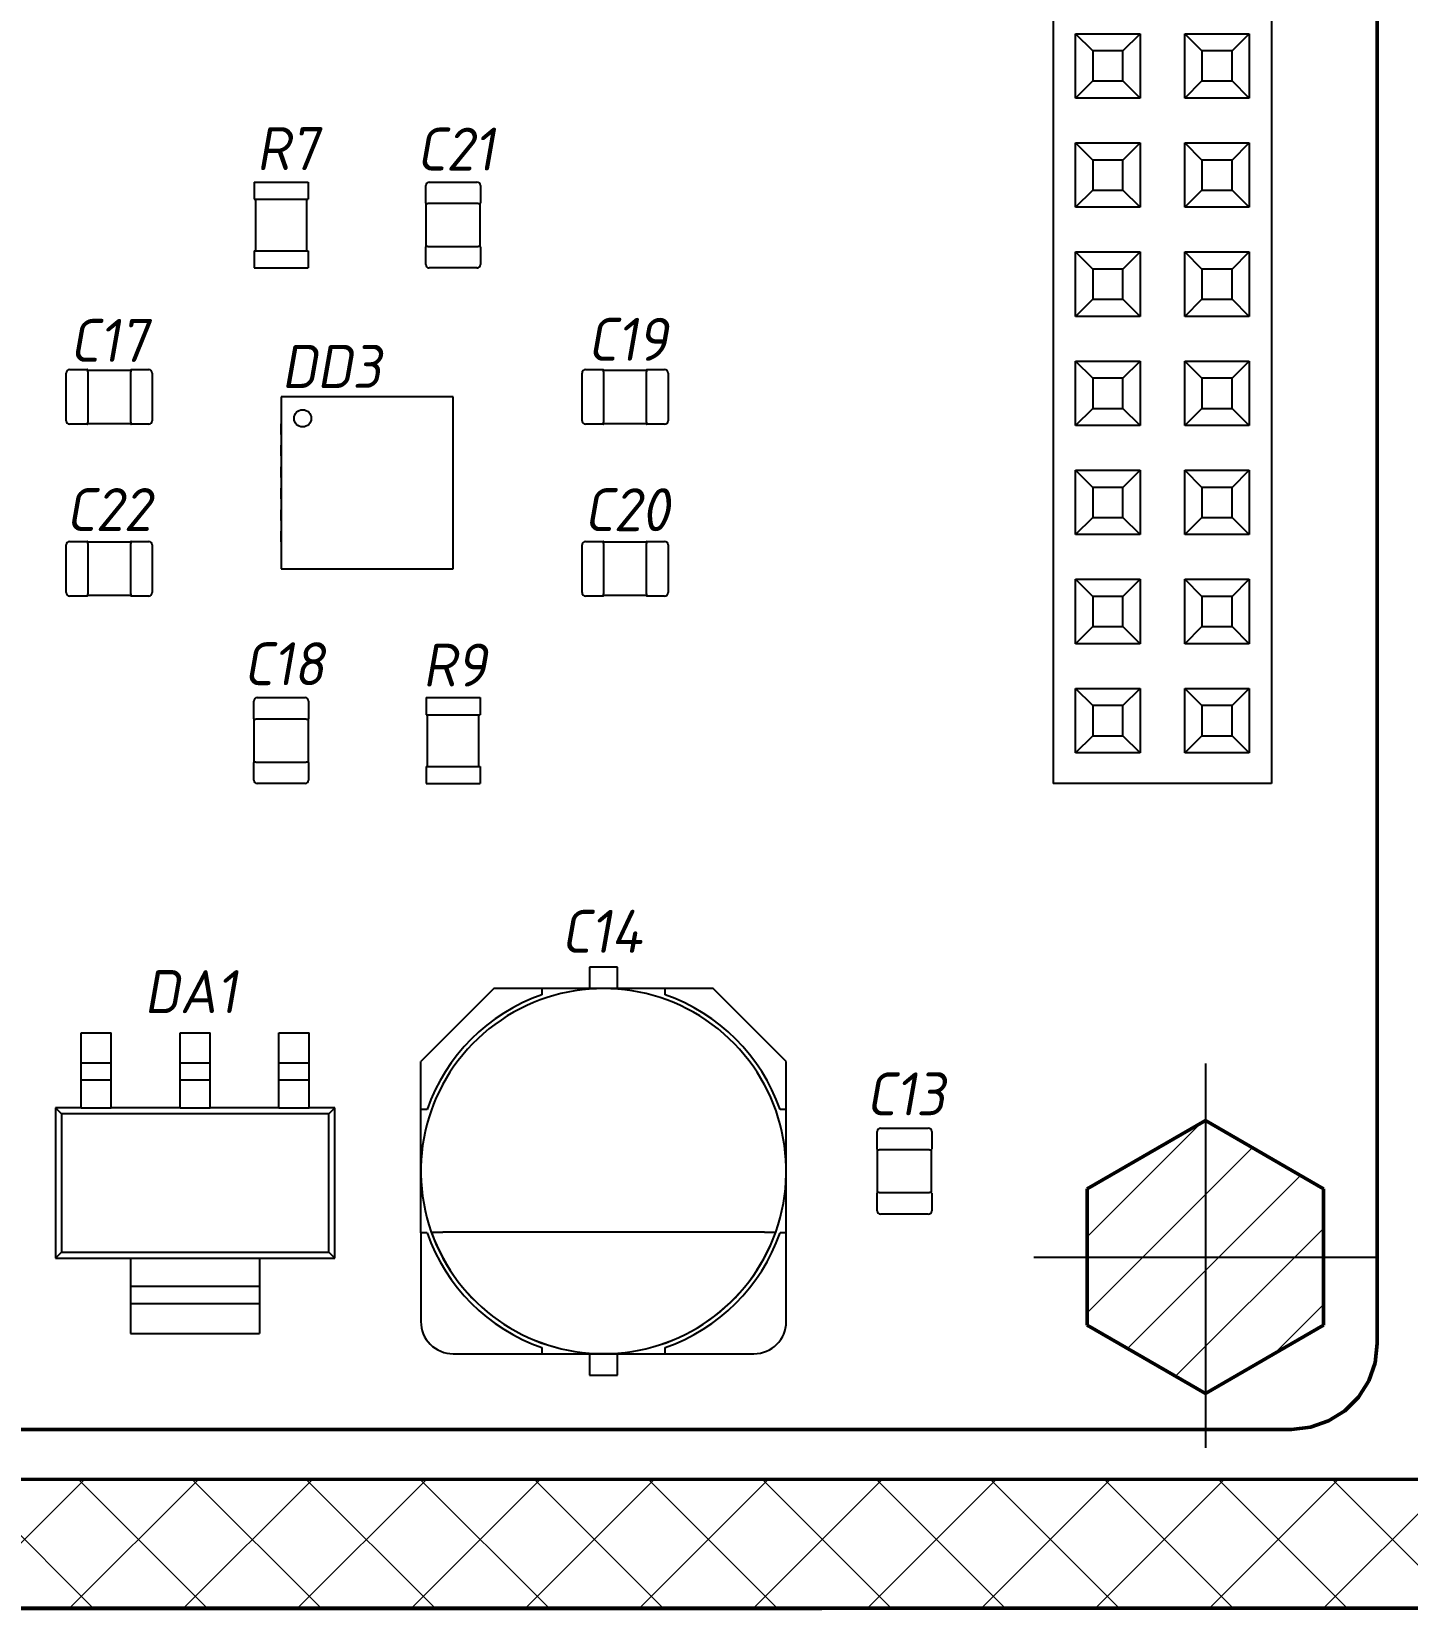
# Model space of a CAD drawing. Header units: inches. Extents: x -14 to 5184, y -66 to 1689.
# Drawn here: x 2404.49 to 2436.5, y 1406.09 to 1442.8 of the extents above; entities that cross this region are included whole.
import ezdxf

# ---------------------------------------------------------------- set-up
doc = ezdxf.new("R2010")
doc.units = ezdxf.units.IN
doc.header["$MEASUREMENT"] = 0
for name, color, linetype, lineweight in [('Видимые тонкие (ГОСТ)', 7, 'Continuous', 25), ('Видимый контур (ГОСТ)', 7, 'Continuous', 50), ('Маркер центра (ГОСТ)', 7, 'Continuous', 25), ('Штриховка (ГОСТ)', 7, 'Continuous', 18)]:
    doc.layers.add(name, color=color, linetype=linetype, lineweight=lineweight)
doc.styles.add('Standart2', font='gost_b.ttf', dxfattribs={"oblique": 10, "height": 2})

msp = doc.modelspace()

# ---------------------------------------------------------------- hatches: boundary and pattern name
at = {"layer": 'Штриховка (ГОСТ)'}
h = msp.add_hatch(dxfattribs=at)
h.set_pattern_fill('ANSI37', color=256, scale=15, style=0)
h.set_pattern_definition([(45, (-1048.1199, 909.1897), (-1.3258252, 1.3258252), []), (135, (-1048.1199, 909.1897), (-1.3258252, -1.3258252), [])])
edge = h.paths.add_edge_path()
edge.add_ellipse((2344.2502, 1411.0967), major_axis=(-5, -0.0003), ratio=1, start_angle=0, end_angle=90)
edge.add_line((2344.2504, 1406.0967), (2464.2504, 1406.1028))
edge.add_ellipse((2464.2502, 1411.1028), major_axis=(0.0003, -5), ratio=1, start_angle=0, end_angle=90)
edge.add_line((2469.2502, 1411.103), (2469.2469, 1475.103))
edge.add_ellipse((2464.2469, 1475.1028), major_axis=(5, 0.0003), ratio=1, start_angle=0, end_angle=90)
edge.add_line((2464.2467, 1480.1028), (2344.2467, 1480.0967))
edge.add_ellipse((2344.2469, 1475.0967), major_axis=(-0.0003, 5), ratio=1, start_angle=0, end_angle=90)
edge.add_line((2339.2469, 1475.0965), (2339.2502, 1411.0965))
edge = h.paths.add_edge_path(flags=0)
edge.add_ellipse((2462.25, 1414.1027), major_axis=(-0.0002, 3.5), ratio=1, start_angle=0, end_angle=360)
edge = h.paths.add_edge_path(flags=0)
edge.add_ellipse((2462.2471, 1472.1027), major_axis=(-0.0002, 3.5), ratio=1, start_angle=0, end_angle=360)
edge = h.paths.add_edge_path(flags=0)
edge.add_ellipse((2346.2471, 1472.0968), major_axis=(-0.0002, 3.5), ratio=1, start_angle=0, end_angle=360)
edge = h.paths.add_edge_path(flags=0)
edge.add_ellipse((2346.25, 1414.0968), major_axis=(-0.0002, 3.5), ratio=1, start_angle=0, end_angle=360)
edge = h.paths.add_edge_path(flags=0)
edge.add_ellipse((2459.2472, 1469.1025), major_axis=(-2, -0.0001), ratio=1, start_angle=0, end_angle=90)
edge.add_line((2459.2473, 1467.1025), (2466.2473, 1467.1029))
edge.add_line((2466.2473, 1467.1029), (2466.2497, 1419.1029))
edge.add_line((2466.2497, 1419.1029), (2459.2497, 1419.1025))
edge.add_ellipse((2459.2498, 1417.1025), major_axis=(-0.0001, 2), ratio=1, start_angle=0, end_angle=90)
edge.add_line((2457.2498, 1417.1024), (2457.2503, 1409.1024))
edge.add_line((2457.2503, 1409.1024), (2351.2503, 1409.0971))
edge.add_line((2351.2503, 1409.0971), (2351.2498, 1417.0971))
edge.add_ellipse((2349.2498, 1417.097), major_axis=(2, 0.0001), ratio=1, start_angle=0, end_angle=90)
edge.add_line((2349.2497, 1419.097), (2342.2497, 1419.0966))
edge.add_line((2342.2497, 1419.0966), (2342.2473, 1467.0966))
edge.add_line((2342.2473, 1467.0966), (2349.2473, 1467.097))
edge.add_ellipse((2349.2472, 1469.097), major_axis=(0.0001, -2), ratio=1, start_angle=0, end_angle=90)
edge.add_line((2351.2472, 1469.0971), (2351.2468, 1477.0971))
edge.add_line((2351.2468, 1477.0971), (2457.2468, 1477.1024))
edge.add_line((2457.2468, 1477.1024), (2457.2472, 1469.1024))
h = msp.add_hatch(dxfattribs=at)
h.set_pattern_fill('ANSI31', color=256, scale=10, style=0)
h.set_pattern_definition([(45, (-1048.1199, 909.1897), (-0.88388348, 0.88388348), [])])
h.paths.add_polyline_path([(2431.8009, 1417.449), (2434.5509, 1415.8613), (2434.5509, 1412.6859), (2431.8009, 1411.0982), (2429.0509, 1412.6859), (2429.0509, 1415.8613)])

# ---------------------------------------------------------------- linework, layer by layer
at = {"layer": 'Видимые тонкие (ГОСТ)', "transparency": 33554687}
for p, q in [((2428.261, 1461.2987), (2428.261, 1425.2996)), ((2433.341, 1461.2987), (2433.341, 1425.2996)), ((2428.781, 1442.7487), (2430.281, 1442.7487)), ((2428.781, 1441.2487), (2428.781, 1442.7487)), ((2429.181, 1442.3487), (2428.781, 1442.7487)), ((2428.781, 1441.2487), (2428.781, 1442.7487)), ((2428.781, 1442.7487), (2430.281, 1442.7487)), ((2429.181, 1442.3487), (2428.781, 1442.7487)), ((2429.881, 1442.3487), (2430.281, 1442.7487)), ((2429.881, 1442.3487), (2430.281, 1442.7487)), ((2430.281, 1442.7487), (2430.281, 1441.2487)), ((2430.281, 1442.7487), (2430.281, 1441.2487)), ((2431.321, 1442.7487), (2432.821, 1442.7487)), ((2431.321, 1441.2487), (2431.321, 1442.7487)), ((2431.721, 1442.3487), (2431.321, 1442.7487)), ((2431.321, 1442.7487), (2432.821, 1442.7487)), ((2431.321, 1441.2487), (2431.321, 1442.7487)), ((2431.721, 1442.3487), (2431.321, 1442.7487)), ((2432.421, 1442.3487), (2432.821, 1442.7487)), ((2432.421, 1442.3487), (2432.821, 1442.7487)), ((2432.821, 1442.7487), (2432.821, 1441.2487)), ((2432.821, 1442.7487), (2432.821, 1441.2487)), ((2429.181, 1442.3487), (2429.181, 1441.6487)), ((2429.881, 1442.3487), (2429.181, 1442.3487)), ((2429.181, 1442.3487), (2429.181, 1441.6487)), ((2429.881, 1442.3487), (2429.181, 1442.3487)), ((2429.881, 1441.6487), (2429.881, 1442.3487)), ((2429.881, 1441.6487), (2429.881, 1442.3487)), ((2431.721, 1442.3487), (2431.721, 1441.6487)), ((2432.421, 1442.3487), (2431.721, 1442.3487)), ((2431.721, 1442.3487), (2431.721, 1441.6487)), ((2432.421, 1442.3487), (2431.721, 1442.3487)), ((2432.421, 1441.6487), (2432.421, 1442.3487)), ((2432.421, 1441.6487), (2432.421, 1442.3487)), ((2428.781, 1441.2487), (2429.181, 1441.6487)), ((2428.781, 1441.2487), (2429.181, 1441.6487)), ((2429.181, 1441.6487), (2429.881, 1441.6487)), ((2429.181, 1441.6487), (2429.881, 1441.6487)), ((2430.281, 1441.2487), (2429.881, 1441.6487)), ((2430.281, 1441.2487), (2429.881, 1441.6487)), ((2431.321, 1441.2487), (2431.721, 1441.6487)), ((2431.321, 1441.2487), (2431.721, 1441.6487)), ((2431.721, 1441.6487), (2432.421, 1441.6487)), ((2431.721, 1441.6487), (2432.421, 1441.6487)), ((2432.821, 1441.2487), (2432.421, 1441.6487)), ((2432.821, 1441.2487), (2432.421, 1441.6487)), ((2430.281, 1441.2487), (2428.781, 1441.2487)), ((2430.281, 1441.2487), (2428.781, 1441.2487)), ((2432.821, 1441.2487), (2431.321, 1441.2487)), ((2432.821, 1441.2487), (2431.321, 1441.2487)), ((2428.781, 1440.2087), (2430.281, 1440.2087)), ((2428.781, 1438.7087), (2428.781, 1440.2087)), ((2429.181, 1439.8087), (2428.781, 1440.2087)), ((2428.781, 1438.7087), (2428.781, 1440.2087)), ((2428.781, 1440.2087), (2430.281, 1440.2087)), ((2429.181, 1439.8087), (2428.781, 1440.2087)), ((2429.881, 1439.8087), (2430.281, 1440.2087)), ((2429.881, 1439.8087), (2430.281, 1440.2087)), ((2430.281, 1440.2087), (2430.281, 1438.7087)), ((2430.281, 1440.2087), (2430.281, 1438.7087)), ((2431.321, 1440.2087), (2432.821, 1440.2087)), ((2431.321, 1438.7087), (2431.321, 1440.2087)), ((2431.721, 1439.8087), (2431.321, 1440.2087)), ((2431.321, 1440.2087), (2432.821, 1440.2087)), ((2431.321, 1438.7087), (2431.321, 1440.2087)), ((2431.721, 1439.8087), (2431.321, 1440.2087)), ((2432.421, 1439.8087), (2432.821, 1440.2087)), ((2432.421, 1439.8087), (2432.821, 1440.2087)), ((2432.821, 1440.2087), (2432.821, 1438.7087)), ((2432.821, 1440.2087), (2432.821, 1438.7087)), ((2429.181, 1439.8087), (2429.181, 1439.1087)), ((2429.881, 1439.8087), (2429.181, 1439.8087)), ((2429.181, 1439.8087), (2429.181, 1439.1087)), ((2429.881, 1439.8087), (2429.181, 1439.8087)), ((2429.881, 1439.1087), (2429.881, 1439.8087)), ((2429.881, 1439.1087), (2429.881, 1439.8087)), ((2431.721, 1439.8087), (2431.721, 1439.1087)), ((2432.421, 1439.8087), (2431.721, 1439.8087)), ((2431.721, 1439.8087), (2431.721, 1439.1087)), ((2432.421, 1439.8087), (2431.721, 1439.8087)), ((2432.421, 1439.1087), (2432.421, 1439.8087)), ((2432.421, 1439.1087), (2432.421, 1439.8087)), ((2409.6709, 1439.2954), (2410.9309, 1439.2954)), ((2409.6709, 1439.2954), (2409.6709, 1438.8954)), ((2410.9309, 1439.2954), (2410.9309, 1438.8954)), ((2413.6659, 1438.8055), (2413.6659, 1439.2155)), ((2413.7459, 1439.2955), (2414.8559, 1439.2955)), ((2414.9359, 1439.2155), (2414.9359, 1438.8055)), ((2409.6709, 1438.8954), (2410.9309, 1438.8954)), ((2409.7009, 1438.8954), (2409.7009, 1437.6954)), ((2410.9009, 1437.6954), (2410.9009, 1438.8954)), ((2428.781, 1438.7087), (2429.181, 1439.1087)), ((2428.781, 1438.7087), (2429.181, 1439.1087)), ((2429.181, 1439.1087), (2429.881, 1439.1087)), ((2429.181, 1439.1087), (2429.881, 1439.1087)), ((2430.281, 1438.7087), (2429.881, 1439.1087)), ((2430.281, 1438.7087), (2429.881, 1439.1087)), ((2431.321, 1438.7087), (2431.721, 1439.1087)), ((2431.321, 1438.7087), (2431.721, 1439.1087)), ((2431.721, 1439.1087), (2432.421, 1439.1087)), ((2431.721, 1439.1087), (2432.421, 1439.1087)), ((2432.821, 1438.7087), (2432.421, 1439.1087)), ((2432.821, 1438.7087), (2432.421, 1439.1087)), ((2413.6759, 1437.7955), (2413.6759, 1438.7955)), ((2413.6759, 1438.7955), (2413.7159, 1438.7955)), ((2414.8859, 1438.7955), (2413.7159, 1438.7955)), ((2414.8759, 1438.7955), (2413.7259, 1438.7955)), ((2414.8859, 1438.7955), (2414.9259, 1438.7955)), ((2414.9259, 1438.7955), (2414.9259, 1437.7955)), ((2430.281, 1438.7087), (2428.781, 1438.7087)), ((2430.281, 1438.7087), (2428.781, 1438.7087)), ((2432.821, 1438.7087), (2431.321, 1438.7087)), ((2432.821, 1438.7087), (2431.321, 1438.7087)), ((2413.6659, 1437.3755), (2413.6659, 1437.7855)), ((2413.7159, 1437.7955), (2413.6759, 1437.7955)), ((2413.7159, 1437.7955), (2414.8859, 1437.7955)), ((2413.7259, 1437.7955), (2414.8759, 1437.7955)), ((2414.9259, 1437.7955), (2414.8859, 1437.7955)), ((2414.9359, 1437.7855), (2414.9359, 1437.3755)), ((2409.6709, 1437.6954), (2410.9309, 1437.6954)), ((2409.6709, 1437.6954), (2409.6709, 1437.2954)), ((2410.9309, 1437.6954), (2410.9309, 1437.2954)), ((2428.781, 1437.6687), (2430.281, 1437.6687)), ((2428.781, 1436.1687), (2428.781, 1437.6687)), ((2429.181, 1437.2687), (2428.781, 1437.6687)), ((2428.781, 1436.1687), (2428.781, 1437.6687)), ((2428.781, 1437.6687), (2430.281, 1437.6687)), ((2429.181, 1437.2687), (2428.781, 1437.6687)), ((2429.881, 1437.2687), (2430.281, 1437.6687)), ((2429.881, 1437.2687), (2430.281, 1437.6687)), ((2430.281, 1437.6687), (2430.281, 1436.1687)), ((2430.281, 1437.6687), (2430.281, 1436.1687)), ((2431.321, 1437.6687), (2432.821, 1437.6687)), ((2431.321, 1436.1687), (2431.321, 1437.6687)), ((2431.721, 1437.2687), (2431.321, 1437.6687)), ((2431.321, 1437.6687), (2432.821, 1437.6687)), ((2431.321, 1436.1687), (2431.321, 1437.6687)), ((2431.721, 1437.2687), (2431.321, 1437.6687)), ((2432.421, 1437.2687), (2432.821, 1437.6687)), ((2432.421, 1437.2687), (2432.821, 1437.6687)), ((2432.821, 1437.6687), (2432.821, 1436.1687)), ((2432.821, 1437.6687), (2432.821, 1436.1687)), ((2409.6709, 1437.2954), (2410.9309, 1437.2954)), ((2414.8559, 1437.2955), (2413.7459, 1437.2955)), ((2429.181, 1437.2687), (2429.181, 1436.5687)), ((2429.881, 1437.2687), (2429.181, 1437.2687)), ((2429.181, 1437.2687), (2429.181, 1436.5687)), ((2429.881, 1437.2687), (2429.181, 1437.2687)), ((2429.881, 1436.5687), (2429.881, 1437.2687)), ((2429.881, 1436.5687), (2429.881, 1437.2687)), ((2431.721, 1437.2687), (2431.721, 1436.5687)), ((2432.421, 1437.2687), (2431.721, 1437.2687)), ((2431.721, 1437.2687), (2431.721, 1436.5687)), ((2432.421, 1437.2687), (2431.721, 1437.2687)), ((2432.421, 1436.5687), (2432.421, 1437.2687)), ((2432.421, 1436.5687), (2432.421, 1437.2687)), ((2428.781, 1436.1687), (2429.181, 1436.5687)), ((2428.781, 1436.1687), (2429.181, 1436.5687)), ((2429.181, 1436.5687), (2429.881, 1436.5687)), ((2429.181, 1436.5687), (2429.881, 1436.5687)), ((2430.281, 1436.1687), (2429.881, 1436.5687)), ((2430.281, 1436.1687), (2429.881, 1436.5687)), ((2431.321, 1436.1687), (2431.721, 1436.5687)), ((2431.321, 1436.1687), (2431.721, 1436.5687)), ((2431.721, 1436.5687), (2432.421, 1436.5687)), ((2431.721, 1436.5687), (2432.421, 1436.5687)), ((2432.821, 1436.1687), (2432.421, 1436.5687)), ((2432.821, 1436.1687), (2432.421, 1436.5687)), ((2430.281, 1436.1687), (2428.781, 1436.1687)), ((2430.281, 1436.1687), (2428.781, 1436.1687)), ((2432.821, 1436.1687), (2431.321, 1436.1687)), ((2432.821, 1436.1687), (2431.321, 1436.1687)), ((2405.3008, 1433.7403), (2405.3008, 1434.8503)), ((2405.3808, 1434.9303), (2405.7908, 1434.9303)), ((2405.8008, 1434.9203), (2406.8008, 1434.9203)), ((2405.8008, 1434.8803), (2405.8008, 1434.9203)), ((2405.8008, 1434.8803), (2405.8008, 1433.7103)), ((2405.8008, 1434.8703), (2405.8008, 1433.7203)), ((2406.8008, 1434.9203), (2406.8008, 1434.8803)), ((2406.8008, 1433.7103), (2406.8008, 1434.8803)), ((2406.8008, 1433.7203), (2406.8008, 1434.8703)), ((2406.8108, 1434.9303), (2407.2208, 1434.9303)), ((2407.3008, 1434.8503), (2407.3008, 1433.7403)), ((2417.3011, 1433.7404), (2417.3011, 1434.8504)), ((2417.3811, 1434.9304), (2417.7911, 1434.9304)), ((2417.8011, 1434.9204), (2418.8011, 1434.9204)), ((2417.8011, 1434.8804), (2417.8011, 1434.9204)), ((2417.8011, 1434.8804), (2417.8011, 1433.7104)), ((2417.8011, 1434.8704), (2417.8011, 1433.7204)), ((2418.8011, 1434.9204), (2418.8011, 1434.8804)), ((2418.8011, 1433.7104), (2418.8011, 1434.8804)), ((2418.8011, 1433.7204), (2418.8011, 1434.8704)), ((2418.8111, 1434.9304), (2419.2211, 1434.9304)), ((2419.3011, 1434.8504), (2419.3011, 1433.7404)), ((2428.781, 1435.1287), (2430.281, 1435.1287)), ((2428.781, 1433.6287), (2428.781, 1435.1287)), ((2429.181, 1434.7287), (2428.781, 1435.1287)), ((2428.781, 1433.6287), (2428.781, 1435.1287)), ((2428.781, 1435.1287), (2430.281, 1435.1287)), ((2429.181, 1434.7287), (2428.781, 1435.1287)), ((2429.881, 1434.7287), (2430.281, 1435.1287)), ((2429.881, 1434.7287), (2430.281, 1435.1287)), ((2430.281, 1435.1287), (2430.281, 1433.6287)), ((2430.281, 1435.1287), (2430.281, 1433.6287)), ((2431.321, 1435.1287), (2432.821, 1435.1287)), ((2431.321, 1433.6287), (2431.321, 1435.1287)), ((2431.721, 1434.7287), (2431.321, 1435.1287)), ((2431.321, 1435.1287), (2432.821, 1435.1287)), ((2431.321, 1433.6287), (2431.321, 1435.1287)), ((2431.721, 1434.7287), (2431.321, 1435.1287)), ((2432.421, 1434.7287), (2432.821, 1435.1287)), ((2432.421, 1434.7287), (2432.821, 1435.1287)), ((2432.821, 1435.1287), (2432.821, 1433.6287)), ((2432.821, 1435.1287), (2432.821, 1433.6287)), ((2429.181, 1434.7287), (2429.181, 1434.0287)), ((2429.881, 1434.7287), (2429.181, 1434.7287)), ((2429.181, 1434.7287), (2429.181, 1434.0287)), ((2429.881, 1434.7287), (2429.181, 1434.7287)), ((2429.881, 1434.0287), (2429.881, 1434.7287)), ((2429.881, 1434.0287), (2429.881, 1434.7287)), ((2431.721, 1434.7287), (2431.721, 1434.0287)), ((2432.421, 1434.7287), (2431.721, 1434.7287)), ((2431.721, 1434.7287), (2431.721, 1434.0287)), ((2432.421, 1434.7287), (2431.721, 1434.7287)), ((2432.421, 1434.0287), (2432.421, 1434.7287)), ((2432.421, 1434.0287), (2432.421, 1434.7287)), ((2414.3009, 1434.2952), (2410.3009, 1434.2952)), ((2410.3009, 1434.2952), (2410.3009, 1430.2952)), ((2410.9259, 1434.3002), (2410.9259, 1434.2952)), ((2411.1759, 1434.3002), (2410.9259, 1434.3002)), ((2411.1759, 1434.2952), (2411.1759, 1434.3002)), ((2411.4259, 1434.3002), (2411.4259, 1434.2952)), ((2411.6759, 1434.3002), (2411.4259, 1434.3002)), ((2411.6759, 1434.2952), (2411.6759, 1434.3002)), ((2411.9259, 1434.3002), (2411.9259, 1434.2952)), ((2412.1759, 1434.3002), (2411.9259, 1434.3002)), ((2412.1759, 1434.2952), (2412.1759, 1434.3002)), ((2412.4259, 1434.3002), (2412.4259, 1434.2952)), ((2412.6759, 1434.3002), (2412.4259, 1434.3002)), ((2412.6759, 1434.2952), (2412.6759, 1434.3002)), ((2412.9259, 1434.3002), (2412.9259, 1434.2952)), ((2413.1759, 1434.3002), (2412.9259, 1434.3002)), ((2413.1759, 1434.2952), (2413.1759, 1434.3002)), ((2413.4259, 1434.3002), (2413.4259, 1434.2952)), ((2413.6759, 1434.3002), (2413.4259, 1434.3002)), ((2413.6759, 1434.2952), (2413.6759, 1434.3002)), ((2414.3009, 1430.2952), (2414.3009, 1434.2952)), ((2405.8008, 1433.6703), (2405.8008, 1433.7103)), ((2406.8008, 1433.7103), (2406.8008, 1433.6703)), ((2417.8011, 1433.6704), (2417.8011, 1433.7104)), ((2418.8011, 1433.7104), (2418.8011, 1433.6704)), ((2428.781, 1433.6287), (2429.181, 1434.0287)), ((2428.781, 1433.6287), (2429.181, 1434.0287)), ((2429.181, 1434.0287), (2429.881, 1434.0287)), ((2429.181, 1434.0287), (2429.881, 1434.0287)), ((2430.281, 1433.6287), (2429.881, 1434.0287)), ((2430.281, 1433.6287), (2429.881, 1434.0287)), ((2431.321, 1433.6287), (2431.721, 1434.0287)), ((2431.321, 1433.6287), (2431.721, 1434.0287)), ((2431.721, 1434.0287), (2432.421, 1434.0287)), ((2431.721, 1434.0287), (2432.421, 1434.0287)), ((2432.821, 1433.6287), (2432.421, 1434.0287)), ((2432.821, 1433.6287), (2432.421, 1434.0287)), ((2405.7908, 1433.6603), (2405.3808, 1433.6603)), ((2406.8008, 1433.6703), (2405.8008, 1433.6703)), ((2407.2208, 1433.6603), (2406.8108, 1433.6603)), ((2410.3009, 1433.6702), (2410.2959, 1433.6702)), ((2410.2959, 1433.6702), (2410.2959, 1433.4202)), ((2410.2959, 1433.4202), (2410.3009, 1433.4202)), ((2414.3059, 1433.6702), (2414.3009, 1433.6702)), ((2414.3009, 1433.4202), (2414.3059, 1433.4202)), ((2414.3059, 1433.4202), (2414.3059, 1433.6702)), ((2417.7911, 1433.6604), (2417.3811, 1433.6604)), ((2418.8011, 1433.6704), (2417.8011, 1433.6704)), ((2419.2211, 1433.6604), (2418.8111, 1433.6604)), ((2430.281, 1433.6287), (2428.781, 1433.6287)), ((2430.281, 1433.6287), (2428.781, 1433.6287)), ((2432.821, 1433.6287), (2431.321, 1433.6287)), ((2432.821, 1433.6287), (2431.321, 1433.6287)), ((2410.3009, 1433.1702), (2410.2959, 1433.1702)), ((2410.2959, 1433.1702), (2410.2959, 1432.9202)), ((2414.3059, 1433.1702), (2414.3009, 1433.1702)), ((2414.3059, 1432.9202), (2414.3059, 1433.1702)), ((2410.2959, 1432.9202), (2410.3009, 1432.9202)), ((2410.3009, 1432.6702), (2410.2959, 1432.6702)), ((2410.2959, 1432.6702), (2410.2959, 1432.4202)), ((2414.3009, 1432.9202), (2414.3059, 1432.9202)), ((2414.3059, 1432.6702), (2414.3009, 1432.6702)), ((2414.3059, 1432.4202), (2414.3059, 1432.6702)), ((2428.781, 1432.5887), (2430.281, 1432.5887)), ((2428.781, 1431.0887), (2428.781, 1432.5887)), ((2429.181, 1432.1887), (2428.781, 1432.5887)), ((2428.781, 1431.0887), (2428.781, 1432.5887)), ((2428.781, 1432.5887), (2430.281, 1432.5887)), ((2429.181, 1432.1887), (2428.781, 1432.5887)), ((2429.881, 1432.1887), (2430.281, 1432.5887)), ((2429.881, 1432.1887), (2430.281, 1432.5887)), ((2430.281, 1432.5887), (2430.281, 1431.0887)), ((2430.281, 1432.5887), (2430.281, 1431.0887)), ((2431.321, 1432.5887), (2432.821, 1432.5887)), ((2431.321, 1431.0887), (2431.321, 1432.5887)), ((2431.721, 1432.1887), (2431.321, 1432.5887)), ((2431.321, 1432.5887), (2432.821, 1432.5887)), ((2431.321, 1431.0887), (2431.321, 1432.5887)), ((2431.721, 1432.1887), (2431.321, 1432.5887)), ((2432.421, 1432.1887), (2432.821, 1432.5887)), ((2432.421, 1432.1887), (2432.821, 1432.5887)), ((2432.821, 1432.5887), (2432.821, 1431.0887)), ((2432.821, 1432.5887), (2432.821, 1431.0887)), ((2410.2959, 1432.4202), (2410.3009, 1432.4202)), ((2414.3009, 1432.4202), (2414.3059, 1432.4202)), ((2410.3009, 1432.1702), (2410.2959, 1432.1702)), ((2410.2959, 1432.1702), (2410.2959, 1431.9202)), ((2410.2959, 1431.9202), (2410.3009, 1431.9202)), ((2414.3059, 1432.1702), (2414.3009, 1432.1702)), ((2414.3009, 1431.9202), (2414.3059, 1431.9202)), ((2414.3059, 1431.9202), (2414.3059, 1432.1702)), ((2429.181, 1432.1887), (2429.181, 1431.4887)), ((2429.881, 1432.1887), (2429.181, 1432.1887)), ((2429.181, 1432.1887), (2429.181, 1431.4887)), ((2429.881, 1432.1887), (2429.181, 1432.1887)), ((2429.881, 1431.4887), (2429.881, 1432.1887)), ((2429.881, 1431.4887), (2429.881, 1432.1887)), ((2431.721, 1432.1887), (2431.721, 1431.4887)), ((2432.421, 1432.1887), (2431.721, 1432.1887)), ((2431.721, 1432.1887), (2431.721, 1431.4887)), ((2432.421, 1432.1887), (2431.721, 1432.1887)), ((2432.421, 1431.4887), (2432.421, 1432.1887)), ((2432.421, 1431.4887), (2432.421, 1432.1887)), ((2410.3009, 1431.6702), (2410.2959, 1431.6702)), ((2410.2959, 1431.6702), (2410.2959, 1431.4202)), ((2414.3059, 1431.6702), (2414.3009, 1431.6702)), ((2414.3059, 1431.4202), (2414.3059, 1431.6702)), ((2428.781, 1431.0887), (2429.181, 1431.4887)), ((2428.781, 1431.0887), (2429.181, 1431.4887)), ((2429.181, 1431.4887), (2429.881, 1431.4887)), ((2429.181, 1431.4887), (2429.881, 1431.4887)), ((2430.281, 1431.0887), (2429.881, 1431.4887)), ((2430.281, 1431.0887), (2429.881, 1431.4887)), ((2431.321, 1431.0887), (2431.721, 1431.4887)), ((2431.321, 1431.0887), (2431.721, 1431.4887)), ((2431.721, 1431.4887), (2432.421, 1431.4887)), ((2431.721, 1431.4887), (2432.421, 1431.4887)), ((2432.821, 1431.0887), (2432.421, 1431.4887)), ((2432.821, 1431.0887), (2432.421, 1431.4887)), ((2410.2959, 1431.4202), (2410.3009, 1431.4202)), ((2410.3009, 1431.1702), (2410.2959, 1431.1702)), ((2410.2959, 1431.1702), (2410.2959, 1430.9202)), ((2414.3009, 1431.4202), (2414.3059, 1431.4202)), ((2414.3059, 1431.1702), (2414.3009, 1431.1702)), ((2414.3059, 1430.9202), (2414.3059, 1431.1702)), ((2405.3008, 1429.7403), (2405.3008, 1430.8503)), ((2405.3808, 1430.9303), (2405.7908, 1430.9303)), ((2405.8008, 1430.9203), (2406.8008, 1430.9203)), ((2405.8008, 1430.8803), (2405.8008, 1430.9203)), ((2405.8008, 1430.8803), (2405.8008, 1429.7103)), ((2405.8008, 1430.8703), (2405.8008, 1429.7203)), ((2406.8008, 1430.9203), (2406.8008, 1430.8803)), ((2406.8008, 1429.7103), (2406.8008, 1430.8803)), ((2406.8008, 1429.7203), (2406.8008, 1430.8703)), ((2406.8108, 1430.9303), (2407.2208, 1430.9303)), ((2407.3008, 1430.8503), (2407.3008, 1429.7403)), ((2410.2959, 1430.9202), (2410.3009, 1430.9202)), ((2414.3009, 1430.9202), (2414.3059, 1430.9202)), ((2417.3011, 1429.7404), (2417.3011, 1430.8504)), ((2417.3811, 1430.9304), (2417.7911, 1430.9304)), ((2417.8011, 1430.9204), (2418.8011, 1430.9204)), ((2417.8011, 1430.8804), (2417.8011, 1430.9204)), ((2417.8011, 1430.8804), (2417.8011, 1429.7104)), ((2417.8011, 1430.8704), (2417.8011, 1429.7204)), ((2418.8011, 1430.9204), (2418.8011, 1430.8804)), ((2418.8011, 1429.7104), (2418.8011, 1430.8804)), ((2418.8011, 1429.7204), (2418.8011, 1430.8704)), ((2418.8111, 1430.9304), (2419.2211, 1430.9304)), ((2419.3011, 1430.8504), (2419.3011, 1429.7404)), ((2430.281, 1431.0887), (2428.781, 1431.0887)), ((2430.281, 1431.0887), (2428.781, 1431.0887)), ((2432.821, 1431.0887), (2431.321, 1431.0887)), ((2432.821, 1431.0887), (2431.321, 1431.0887)), ((2410.3009, 1430.2952), (2414.3009, 1430.2952)), ((2410.9259, 1430.2952), (2410.9259, 1430.2902)), ((2410.9259, 1430.2902), (2411.1759, 1430.2902)), ((2411.1759, 1430.2902), (2411.1759, 1430.2952)), ((2411.4259, 1430.2952), (2411.4259, 1430.2902)), ((2411.4259, 1430.2902), (2411.6759, 1430.2902)), ((2411.6759, 1430.2902), (2411.6759, 1430.2952)), ((2411.9259, 1430.2952), (2411.9259, 1430.2902)), ((2411.9259, 1430.2902), (2412.1759, 1430.2902)), ((2412.1759, 1430.2902), (2412.1759, 1430.2952)), ((2412.4259, 1430.2952), (2412.4259, 1430.2902)), ((2412.4259, 1430.2902), (2412.6759, 1430.2902)), ((2412.6759, 1430.2902), (2412.6759, 1430.2952)), ((2412.9259, 1430.2952), (2412.9259, 1430.2902)), ((2412.9259, 1430.2902), (2413.1759, 1430.2902)), ((2413.1759, 1430.2902), (2413.1759, 1430.2952)), ((2413.4259, 1430.2952), (2413.4259, 1430.2902)), ((2413.4259, 1430.2902), (2413.6759, 1430.2902)), ((2413.6759, 1430.2902), (2413.6759, 1430.2952)), ((2428.781, 1430.0487), (2430.281, 1430.0487)), ((2428.781, 1428.5487), (2428.781, 1430.0487)), ((2429.181, 1429.6487), (2428.781, 1430.0487)), ((2428.781, 1428.5487), (2428.781, 1430.0487)), ((2428.781, 1430.0487), (2430.281, 1430.0487)), ((2429.181, 1429.6487), (2428.781, 1430.0487)), ((2429.881, 1429.6487), (2430.281, 1430.0487)), ((2429.881, 1429.6487), (2430.281, 1430.0487)), ((2430.281, 1430.0487), (2430.281, 1428.5487)), ((2430.281, 1430.0487), (2430.281, 1428.5487)), ((2431.321, 1430.0487), (2432.821, 1430.0487)), ((2431.321, 1428.5487), (2431.321, 1430.0487)), ((2431.721, 1429.6487), (2431.321, 1430.0487)), ((2431.321, 1430.0487), (2432.821, 1430.0487)), ((2431.321, 1428.5487), (2431.321, 1430.0487)), ((2431.721, 1429.6487), (2431.321, 1430.0487)), ((2432.421, 1429.6487), (2432.821, 1430.0487)), ((2432.421, 1429.6487), (2432.821, 1430.0487)), ((2432.821, 1430.0487), (2432.821, 1428.5487)), ((2432.821, 1430.0487), (2432.821, 1428.5487)), ((2405.7908, 1429.6603), (2405.3808, 1429.6603)), ((2405.8008, 1429.6703), (2405.8008, 1429.7103)), ((2406.8008, 1429.6703), (2405.8008, 1429.6703)), ((2406.8008, 1429.7103), (2406.8008, 1429.6703)), ((2407.2208, 1429.6603), (2406.8108, 1429.6603)), ((2417.7911, 1429.6604), (2417.3811, 1429.6604)), ((2417.8011, 1429.6704), (2417.8011, 1429.7104)), ((2418.8011, 1429.6704), (2417.8011, 1429.6704)), ((2418.8011, 1429.7104), (2418.8011, 1429.6704)), ((2419.2211, 1429.6604), (2418.8111, 1429.6604)), ((2429.181, 1429.6487), (2429.181, 1428.9487)), ((2429.881, 1429.6487), (2429.181, 1429.6487)), ((2429.181, 1429.6487), (2429.181, 1428.9487)), ((2429.881, 1429.6487), (2429.181, 1429.6487)), ((2429.881, 1428.9487), (2429.881, 1429.6487)), ((2429.881, 1428.9487), (2429.881, 1429.6487)), ((2431.721, 1429.6487), (2431.721, 1428.9487)), ((2432.421, 1429.6487), (2431.721, 1429.6487)), ((2431.721, 1429.6487), (2431.721, 1428.9487)), ((2432.421, 1429.6487), (2431.721, 1429.6487)), ((2432.421, 1428.9487), (2432.421, 1429.6487)), ((2432.421, 1428.9487), (2432.421, 1429.6487)), ((2428.781, 1428.5487), (2429.181, 1428.9487)), ((2428.781, 1428.5487), (2429.181, 1428.9487)), ((2429.181, 1428.9487), (2429.881, 1428.9487)), ((2429.181, 1428.9487), (2429.881, 1428.9487)), ((2430.281, 1428.5487), (2429.881, 1428.9487)), ((2430.281, 1428.5487), (2429.881, 1428.9487)), ((2431.321, 1428.5487), (2431.721, 1428.9487)), ((2431.321, 1428.5487), (2431.721, 1428.9487)), ((2431.721, 1428.9487), (2432.421, 1428.9487)), ((2431.721, 1428.9487), (2432.421, 1428.9487)), ((2432.821, 1428.5487), (2432.421, 1428.9487)), ((2432.821, 1428.5487), (2432.421, 1428.9487)), ((2430.281, 1428.5487), (2428.781, 1428.5487)), ((2430.281, 1428.5487), (2428.781, 1428.5487)), ((2432.821, 1428.5487), (2431.321, 1428.5487)), ((2432.821, 1428.5487), (2431.321, 1428.5487)), ((2428.781, 1427.5087), (2430.281, 1427.5087)), ((2428.781, 1426.0087), (2428.781, 1427.5087)), ((2429.181, 1427.1087), (2428.781, 1427.5087)), ((2429.881, 1427.1087), (2430.281, 1427.5087)), ((2430.281, 1427.5087), (2430.281, 1426.0087)), ((2431.321, 1427.5087), (2432.821, 1427.5087)), ((2431.321, 1426.0087), (2431.321, 1427.5087)), ((2431.721, 1427.1087), (2431.321, 1427.5087)), ((2432.421, 1427.1087), (2432.821, 1427.5087)), ((2432.821, 1427.5087), (2432.821, 1426.0087)), ((2409.6659, 1426.8052), (2409.6659, 1427.2152)), ((2409.7459, 1427.2952), (2410.8559, 1427.2952)), ((2410.9359, 1427.2152), (2410.9359, 1426.8052)), ((2413.6707, 1427.2954), (2414.9307, 1427.2954)), ((2413.6707, 1427.2954), (2413.6707, 1426.8954)), ((2414.9307, 1427.2954), (2414.9307, 1426.8954)), ((2429.181, 1427.1087), (2429.181, 1426.4087)), ((2429.881, 1427.1087), (2429.181, 1427.1087)), ((2429.881, 1426.4087), (2429.881, 1427.1087)), ((2431.721, 1427.1087), (2431.721, 1426.4087)), ((2432.421, 1427.1087), (2431.721, 1427.1087)), ((2432.421, 1426.4087), (2432.421, 1427.1087)), ((2409.6759, 1425.7952), (2409.6759, 1426.7952)), ((2409.6759, 1426.7952), (2409.7159, 1426.7952)), ((2410.8859, 1426.7952), (2409.7159, 1426.7952)), ((2410.8759, 1426.7952), (2409.7259, 1426.7952)), ((2410.8859, 1426.7952), (2410.9259, 1426.7952)), ((2410.9259, 1426.7952), (2410.9259, 1425.7952)), ((2413.6707, 1426.8954), (2414.9307, 1426.8954)), ((2413.7007, 1426.8954), (2413.7007, 1425.6954)), ((2414.9007, 1425.6954), (2414.9007, 1426.8954)), ((2428.781, 1426.0087), (2429.181, 1426.4087)), ((2429.181, 1426.4087), (2429.881, 1426.4087)), ((2430.281, 1426.0087), (2429.881, 1426.4087)), ((2431.321, 1426.0087), (2431.721, 1426.4087)), ((2431.721, 1426.4087), (2432.421, 1426.4087)), ((2432.821, 1426.0087), (2432.421, 1426.4087)), ((2430.281, 1426.0087), (2428.781, 1426.0087)), ((2432.821, 1426.0087), (2431.321, 1426.0087)), ((2409.6659, 1425.3752), (2409.6659, 1425.7852)), ((2409.7159, 1425.7952), (2409.6759, 1425.7952)), ((2409.7159, 1425.7952), (2410.8859, 1425.7952)), ((2409.7259, 1425.7952), (2410.8759, 1425.7952)), ((2410.9259, 1425.7952), (2410.8859, 1425.7952)), ((2410.9359, 1425.7852), (2410.9359, 1425.3752)), ((2413.6707, 1425.6954), (2414.9307, 1425.6954)), ((2413.6707, 1425.6954), (2413.6707, 1425.2954)), ((2414.9307, 1425.6954), (2414.9307, 1425.2954)), ((2410.8559, 1425.2952), (2409.7459, 1425.2952)), ((2413.6707, 1425.2954), (2414.9307, 1425.2954)), ((2433.341, 1425.2996), (2428.261, 1425.2996)), ((2418.1259, 1421.0235), (2417.4759, 1421.0235)), ((2417.4759, 1421.0235), (2417.4759, 1420.5235)), ((2418.1259, 1420.5235), (2418.1259, 1421.0235)), ((2415.2509, 1420.5235), (2413.5509, 1418.8235)), ((2416.3647, 1420.5235), (2415.2509, 1420.5235)), ((2419.237, 1420.5235), (2416.3647, 1420.5235)), ((2416.3647, 1420.5235), (2416.3647, 1420.3796)), ((2420.3509, 1420.5235), (2419.237, 1420.5235)), ((2419.237, 1420.3796), (2419.237, 1420.5235)), ((2422.0509, 1418.8235), (2420.3509, 1420.5235)), ((2405.6498, 1419.4952), (2406.3498, 1419.4952)), ((2405.6498, 1418.7965), (2405.6498, 1419.4952)), ((2406.3498, 1418.7965), (2406.3498, 1419.4952)), ((2407.9498, 1419.4952), (2408.6498, 1419.4952)), ((2407.9498, 1418.7965), (2407.9498, 1419.4952)), ((2408.6498, 1418.7965), (2408.6498, 1419.4952)), ((2410.2498, 1419.4952), (2410.9498, 1419.4952)), ((2410.2498, 1418.7965), (2410.2498, 1419.4952)), ((2410.9498, 1418.7965), (2410.9498, 1419.4952)), ((2405.6498, 1418.7965), (2406.3498, 1418.7965)), ((2405.6498, 1418.3965), (2405.6498, 1418.7965)), ((2406.3498, 1418.3965), (2406.3498, 1418.7965)), ((2407.9498, 1418.7965), (2408.6498, 1418.7965)), ((2407.9498, 1418.3965), (2407.9498, 1418.7965)), ((2408.6498, 1418.3965), (2408.6498, 1418.7965)), ((2410.2498, 1418.7965), (2410.9498, 1418.7965)), ((2410.2498, 1418.3965), (2410.2498, 1418.7965)), ((2410.9498, 1418.3965), (2410.9498, 1418.7965)), ((2413.5509, 1417.7097), (2413.5509, 1418.8235)), ((2422.0509, 1417.7097), (2422.0509, 1418.8235)), ((2405.6498, 1418.3965), (2406.3498, 1418.3965)), ((2405.6498, 1417.7452), (2405.6498, 1418.3965)), ((2406.3498, 1417.7452), (2406.3498, 1418.3965)), ((2407.9498, 1418.3965), (2408.6498, 1418.3965)), ((2407.9498, 1417.7452), (2407.9498, 1418.3965)), ((2408.6498, 1417.7452), (2408.6498, 1418.3965)), ((2410.2498, 1418.3965), (2410.9498, 1418.3965)), ((2410.2498, 1417.7452), (2410.2498, 1418.3965)), ((2410.9498, 1417.7452), (2410.9498, 1418.3965)), ((2405.6498, 1417.7461), (2405.0498, 1417.7461)), ((2405.1909, 1417.605), (2405.0498, 1417.7461)), ((2405.0498, 1417.7461), (2405.0498, 1414.2461)), ((2411.4087, 1417.605), (2405.1909, 1417.605)), ((2405.1909, 1417.605), (2405.1909, 1414.3871)), ((2405.6498, 1417.7452), (2406.3498, 1417.7452)), ((2407.9498, 1417.7461), (2406.3498, 1417.7461)), ((2407.9498, 1417.7452), (2408.6498, 1417.7452)), ((2410.2498, 1417.7461), (2408.6498, 1417.7461)), ((2410.2498, 1417.7452), (2410.9498, 1417.7452)), ((2411.5498, 1417.7461), (2410.9498, 1417.7461)), ((2411.4087, 1417.605), (2411.5498, 1417.7461)), ((2411.4087, 1414.3871), (2411.4087, 1417.605)), ((2411.5498, 1414.2461), (2411.5498, 1417.7461)), ((2413.6948, 1417.7097), (2413.5509, 1417.7097)), ((2413.5509, 1414.8374), (2413.5509, 1417.7097)), ((2422.0509, 1417.7097), (2421.9069, 1417.7097)), ((2422.0509, 1414.8374), (2422.0509, 1417.7097)), ((2424.166, 1416.7835), (2424.166, 1417.1935)), ((2424.246, 1417.2735), (2425.356, 1417.2735)), ((2425.436, 1417.1935), (2425.436, 1416.7835)), ((2424.176, 1415.7735), (2424.176, 1416.7735)), ((2424.176, 1416.7735), (2424.216, 1416.7735)), ((2425.386, 1416.7735), (2424.216, 1416.7735)), ((2425.376, 1416.7735), (2424.226, 1416.7735)), ((2425.386, 1416.7735), (2425.426, 1416.7735)), ((2425.426, 1416.7735), (2425.426, 1415.7735)), ((2424.166, 1415.3535), (2424.166, 1415.7635)), ((2424.216, 1415.7735), (2424.176, 1415.7735)), ((2424.216, 1415.7735), (2425.386, 1415.7735)), ((2424.226, 1415.7735), (2425.376, 1415.7735)), ((2425.426, 1415.7735), (2425.386, 1415.7735)), ((2425.436, 1415.7635), (2425.436, 1415.3535)), ((2425.356, 1415.2735), (2424.246, 1415.2735)), ((2413.6948, 1414.8374), (2413.5509, 1414.8374)), ((2413.5509, 1414.8374), (2413.5509, 1412.7735)), ((2413.7939, 1414.8569), (2414.0601, 1414.8569)), ((2421.5416, 1414.8569), (2414.0601, 1414.8569)), ((2421.5416, 1414.8569), (2421.8078, 1414.8569)), ((2422.0509, 1414.8374), (2421.9069, 1414.8374)), ((2422.0509, 1412.7735), (2422.0509, 1414.8374)), ((2405.1909, 1414.3871), (2405.0498, 1414.2461)), ((2405.0498, 1414.2461), (2406.7998, 1414.2461)), ((2405.1909, 1414.3871), (2411.4087, 1414.3871)), ((2406.7998, 1414.2461), (2409.7998, 1414.2461)), ((2406.7998, 1414.2461), (2406.7998, 1413.5945)), ((2409.7998, 1414.2461), (2411.5498, 1414.2461)), ((2409.7998, 1414.2461), (2409.7998, 1413.5945)), ((2411.4087, 1414.3871), (2411.5498, 1414.2461)), ((2406.7998, 1413.5945), (2409.7998, 1413.5945)), ((2406.7998, 1413.5945), (2406.7998, 1413.1945)), ((2409.7998, 1413.5945), (2409.7998, 1413.1945)), ((2406.7998, 1413.1945), (2409.7998, 1413.1945)), ((2406.7998, 1413.1945), (2406.7998, 1412.4961)), ((2409.7998, 1413.1945), (2409.7998, 1412.4961)), ((2406.7998, 1412.4961), (2409.7998, 1412.4961)), ((2416.3647, 1412.1675), (2416.3647, 1412.0235)), ((2419.237, 1412.0235), (2419.237, 1412.1675)), ((2414.3009, 1412.0235), (2416.3647, 1412.0235)), ((2416.3647, 1412.0235), (2419.237, 1412.0235)), ((2417.4759, 1412.0235), (2417.4759, 1411.5235)), ((2418.1259, 1411.5235), (2418.1259, 1412.0235)), ((2419.237, 1412.0235), (2421.3009, 1412.0235)), ((2417.4759, 1411.5235), (2418.1259, 1411.5235))]:
    msp.add_line(p, q, dxfattribs=at)
msp.add_circle((2410.8009, 1433.7952), 0.2, dxfattribs=at)
for centre, radius, start, end in [((2413.7459, 1439.2155), 0.08, 90, 180), ((2414.8559, 1439.2155), 0.08, 0, 90), ((2413.6759, 1438.8055), 0.01, 180, 270), ((2414.9259, 1438.8055), 0.01, 270, 0), ((2413.6759, 1437.7855), 0.01, 90, 180), ((2414.9259, 1437.7855), 0.01, 0, 90), ((2413.7459, 1437.3755), 0.08, 180, 270), ((2414.8559, 1437.3755), 0.08, 270, 0), ((2405.3808, 1434.8503), 0.08, 90.00001, 180), ((2405.7908, 1434.9203), 0.01, 0, 90.00001), ((2406.8108, 1434.9203), 0.01, 90.00001, 180), ((2407.2208, 1434.8503), 0.08, 0, 90.00001), ((2417.3811, 1434.8504), 0.08, 90.00001, 180.00001), ((2417.7911, 1434.9204), 0.01, 0.00001, 90.00001), ((2418.8111, 1434.9204), 0.01, 90.00001, 180.00001), ((2419.2211, 1434.8504), 0.08, 0.00001, 90.00001), ((2405.3808, 1433.7403), 0.08, 180, 270.00001), ((2407.2208, 1433.7403), 0.08, 270.00001, 0), ((2417.3811, 1433.7404), 0.08, 180.00001, 270.00001), ((2419.2211, 1433.7404), 0.08, 270.00001, 0.00001), ((2405.7908, 1433.6703), 0.01, 270.00001, 0), ((2406.8108, 1433.6703), 0.01, 180, 270.00001), ((2417.7911, 1433.6704), 0.01, 270.00001, 0.00001), ((2418.8111, 1433.6704), 0.01, 180.00001, 270.00001), ((2405.3808, 1430.8503), 0.08, 90.00001, 180), ((2405.7908, 1430.9203), 0.01, 0, 90.00001), ((2406.8108, 1430.9203), 0.01, 90.00001, 180), ((2407.2208, 1430.8503), 0.08, 0, 90.00001), ((2417.3811, 1430.8504), 0.08, 90.00001, 180.00001), ((2417.7911, 1430.9204), 0.01, 0.00001, 90.00001), ((2418.8111, 1430.9204), 0.01, 90.00001, 180.00001), ((2419.2211, 1430.8504), 0.08, 0.00001, 90.00001), ((2405.3808, 1429.7403), 0.08, 180, 270.00001), ((2405.7908, 1429.6703), 0.01, 270.00001, 0), ((2406.8108, 1429.6703), 0.01, 180, 270.00001), ((2407.2208, 1429.7403), 0.08, 270.00001, 0), ((2417.3811, 1429.7404), 0.08, 180.00001, 270.00001), ((2417.7911, 1429.6704), 0.01, 270.00001, 0.00001), ((2418.8111, 1429.6704), 0.01, 180.00001, 270.00001), ((2419.2211, 1429.7404), 0.08, 270.00001, 0.00001), ((2409.7459, 1427.2152), 0.08, 90, 180), ((2410.8559, 1427.2152), 0.08, 0, 90), ((2409.6759, 1426.8052), 0.01, 180, 270), ((2410.9259, 1426.8052), 0.01, 270, 0), ((2409.6759, 1425.7852), 0.01, 90, 180), ((2410.9259, 1425.7852), 0.01, 0, 90), ((2409.7459, 1425.3752), 0.08, 180, 270), ((2410.8559, 1425.3752), 0.08, 270, 0), ((2417.8009, 1416.2735), 4.25, 340.52878, 199.47123), ((2417.8009, 1416.2735), 4.35, 109.27772, 160.72229), ((2417.8009, 1416.2735), 4.35, 19.27772, 70.72229), ((2424.246, 1417.1935), 0.08, 90, 180), ((2425.356, 1417.1935), 0.08, 0, 90), ((2424.176, 1416.7835), 0.01, 180, 270), ((2425.426, 1416.7835), 0.01, 270, 0), ((2424.176, 1415.7635), 0.01, 90, 180), ((2425.426, 1415.7635), 0.01, 0, 90), ((2424.246, 1415.3535), 0.08, 180, 270), ((2425.356, 1415.3535), 0.08, 270, 0), ((2417.8009, 1416.2735), 4.35, 199.27772, 250.72229), ((2417.8009, 1416.2735), 4.25, 199.47123, 340.52878), ((2417.8009, 1416.2735), 4.248, 199.48076, 340.51925), ((2417.8009, 1416.2735), 4.35, 289.27772, 340.72229), ((2414.3009, 1412.7735), 0.75, 180, 270.00001), ((2421.3009, 1412.7735), 0.75, 270.00001, 0)]:
    msp.add_arc(centre, radius, start, end, dxfattribs=at)
at = {"layer": 'Видимый контур (ГОСТ)', "transparency": 33554687}
for p, q in [((2435.8009, 1412.2606), (2435.8009, 1474.2606)), ((2435.7509, 1411.8156), (2435.8009, 1412.2606)), ((2435.6029, 1411.3926), (2435.7509, 1411.8156)), ((2435.3649, 1411.0136), (2435.6029, 1411.3926)), ((2435.0479, 1410.6966), (2435.3649, 1411.0136)), ((2434.6689, 1410.4586), (2435.0479, 1410.6966)), ((2374.8009, 1410.2606), (2433.8009, 1410.2606)), ((2433.8009, 1410.2606), (2434.2459, 1410.3106)), ((2434.2459, 1410.3106), (2434.6689, 1410.4586))]:
    msp.add_line(p, q, dxfattribs=at)
at = {"layer": 'Видимый контур (ГОСТ)'}
for p, q in [((2429.0509, 1415.8613), (2431.8009, 1417.449)), ((2431.8009, 1417.449), (2434.5509, 1415.8613)), ((2429.0509, 1412.6859), (2429.0509, 1415.8613)), ((2434.5509, 1415.8613), (2434.5509, 1412.6859)), ((2431.8009, 1411.0982), (2429.0509, 1412.6859)), ((2434.5509, 1412.6859), (2431.8009, 1411.0982)), ((2351.2503, 1409.0971), (2457.2503, 1409.1024)), ((2464.2504, 1406.1028), (2344.2504, 1406.0967)), ((2422.7859, 1406.0946), (2385.7141, 1406.0946))]:
    msp.add_line(p, q, dxfattribs=at)
msp.add_open_spline([(2422.9651, 1406.1007), (2422.9042, 1406.0966), (2422.8445, 1406.0946), (2422.7859, 1406.0946)], degree=3, dxfattribs=at)
at = {"layer": 'Маркер центра (ГОСТ)', "ltscale": 0.5}
for p, q in [((2431.8009, 1418.7788), (2431.8009, 1409.8344)), ((2427.8112, 1414.2736), (2435.8009, 1414.2736))]:
    msp.add_line(p, q, dxfattribs=at)

# ---------------------------------------------------------------- texts
at = {"layer": 'Видимые тонкие (ГОСТ)', "color": 0, "transparency": 33554687, "char_height": 1, "attachment_point": 1, "style": 'Standart2'}
for s, insert in [('R7', (2409.7256, 1440.575)), ('C21', (2413.4524, 1440.5626)), ('C17', (2405.3846, 1436.1097)), ('C19', (2417.43, 1436.1358)), ('DD3', (2410.3114, 1435.5031)), ('C22', (2405.2966, 1432.1733)), ('C20', (2417.3474, 1432.1696)), ('C18', (2409.4279, 1428.5831)), ('R9', (2413.5934, 1428.5535)), ('C14', (2416.8152, 1422.3549)), ('DA1', (2407.1179, 1420.9526)), ('C13', (2423.9101, 1418.5719))]:
    msp.add_mtext_dynamic_manual_height_columns(s, width=2.880706, gutter_width=6.5, heights=[0], dxfattribs=dict(at, insert=insert))

doc.saveas('drawing.dxf')
